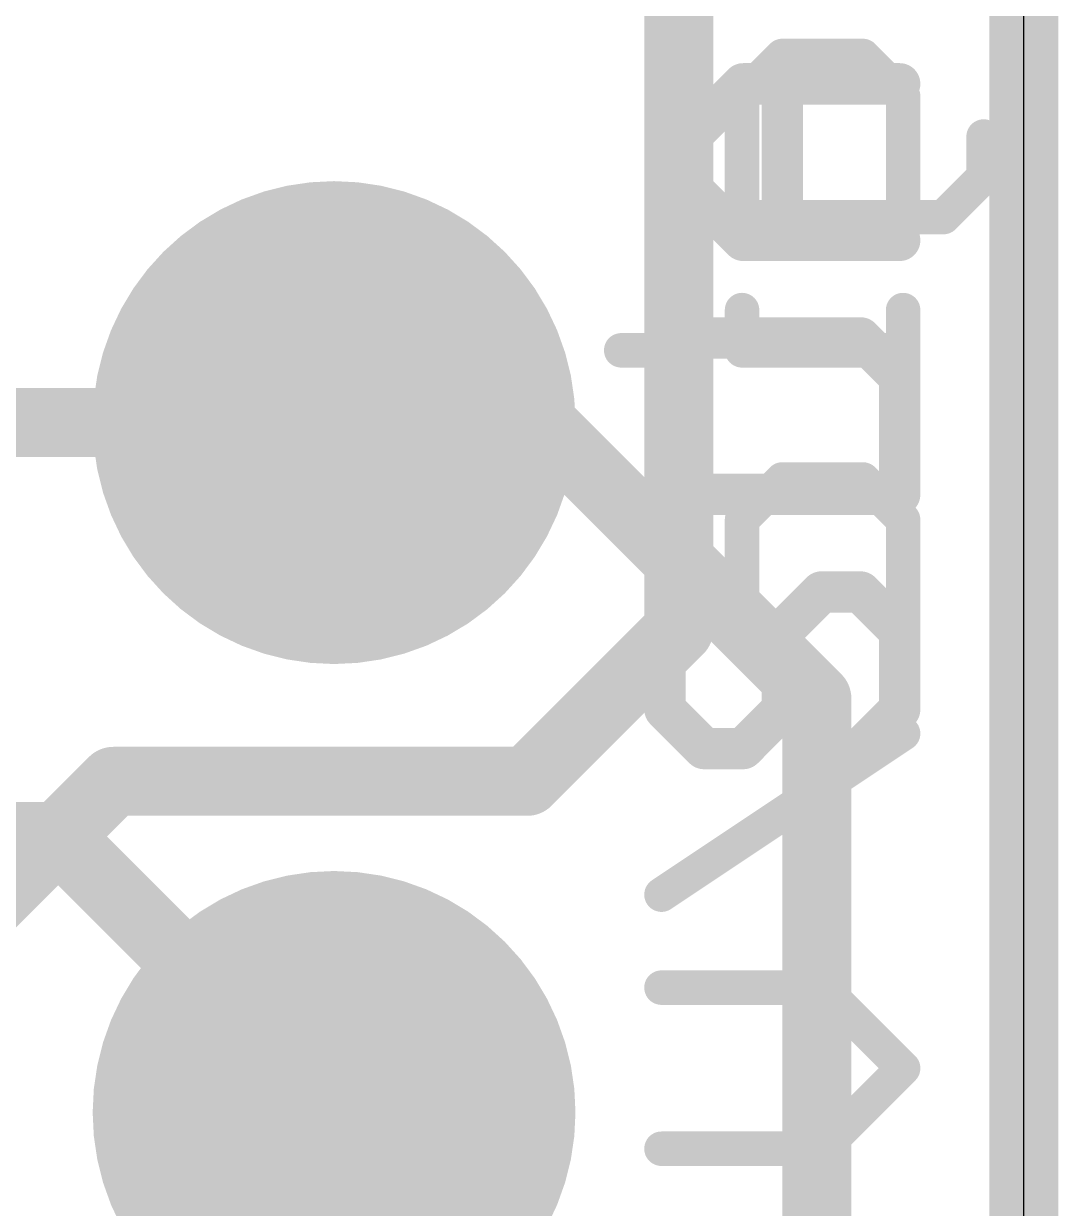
# Model space of a CAD drawing. Extents: x -0.1 to 17.9, y -0.1 to 25.5.
# Drawn here: x 14.097 to 17.907, y 13.617 to 17.979 of the extents above; entities that cross this region are included whole.
import ezdxf

# ---------------------------------------------------------------- set-up
doc = ezdxf.new("R2010")
doc.units = 0
for name, color, linetype in [('1', 12, 'CONTINUOUS'), ('16', 5, 'CONTINUOUS'), ('17', 110, 'CONTINUOUS'), ('20', 53, 'CONTINUOUS'), ('21', 40, 'CONTINUOUS'), ('22', 6, 'CONTINUOUS')]:
    doc.layers.add(name, color=color, linetype=linetype)

# ---------------------------------------------------------------- blocks, each defined once
blk = doc.blocks.new('ROUNDP')
at = {"const_width": 0.5}
blk.add_lwpolyline([(0, -0.25, 1), (0, 0.25, 1), (0, -0.25)], format="xyb", dxfattribs=at)

msp = doc.modelspace()

# ---------------------------------------------------------------- linework, layer by layer
at = {"layer": '1', "const_width": 0.254}
for points in [[(17.78, 25.4), (17.78, 0)], [(16.002, 16.51), (15.24, 16.51)], [(17.018, 15.494), (16.002, 16.51)], [(17.018, 5.842), (17.018, 15.494)], [(11.303, 14.986), (14.224, 14.986)], [(14.224, 14.986), (15.24, 13.97)]]:
    msp.add_lwpolyline(points, dxfattribs=at)
at = {"layer": '1', "const_width": 0.127}
for points in [[(15.24, 16.5735, 1), (15.24, 16.4465)], [(16.0469, 16.5549, 1), (15.9571, 16.4651)], [(16.002, 16.4465, 1), (16.002, 16.5735)], [(17.0815, 15.494, 1), (16.9545, 15.494)], [(16.9731, 15.4491, 1), (17.0629, 15.5389)], [(14.2689, 15.0309, 1), (14.1791, 14.9411)], [(14.224, 14.9225, 1), (14.224, 15.0495)], [(15.1951, 13.9251, 1), (15.2849, 14.0149)]]:
    msp.add_lwpolyline(points, format="xyb", dxfattribs=at)
at = {"layer": '16', "const_width": 0.254}
for points in [[(17.78, 25.4), (17.78, 0)], [(16.51, 15.748), (16.51, 18.161)], [(10.649, 16.51), (15.24, 16.51)], [(15.9512, 15.1892), (16.51, 15.748)], [(13.97, 14.732), (14.4272, 15.1892)], [(14.4272, 15.1892), (15.9512, 15.1892)], [(16.51, 12.7), (15.24, 13.97)]]:
    msp.add_lwpolyline(points, dxfattribs=at)
at = {"layer": '16', "const_width": 0.127}
for points in [[(15.24, 16.4465, 1), (15.24, 16.5735)], [(16.5549, 15.7031, 1), (16.4651, 15.7929)], [(16.4465, 15.748, 1), (16.5735, 15.748)], [(14.4272, 15.2527, 1), (14.4272, 15.1257)], [(14.4721, 15.1443, 1), (14.3823, 15.2341)], [(15.9512, 15.1257, 1), (15.9512, 15.2527)], [(15.9063, 15.2341, 1), (15.9961, 15.1443)], [(15.2849, 14.0149, 1), (15.1951, 13.9251)]]:
    msp.add_lwpolyline(points, format="xyb", dxfattribs=at)
at = {"layer": '20'}
msp.add_line((17.78, 2.54), (17.78, 22.86), dxfattribs=at)
at = {"layer": '21', "const_width": 0.1524}
for points in [[(16.4585, 17.4691), (16.7466, 17.7572)], [(16.7466, 17.7572), (17.3228, 17.7572)], [(16.8906, 17.181), (16.8906, 17.7572)], [(16.7466, 17.181), (16.4585, 17.4691)], [(17.3228, 17.181), (16.7466, 17.181)], [(16.6025, 16.8217), (16.4585, 16.6776)], [(17.1787, 16.8217), (16.6025, 16.8217)], [(17.3228, 16.6776), (17.1787, 16.8217)], [(16.4585, 16.6776), (16.4585, 16.2454)], [(17.3228, 16.2454), (17.3228, 16.6776)], [(16.4585, 16.2454), (17.3228, 16.2454)], [(16.6025, 15.8861), (16.4585, 15.7421)], [(16.8906, 15.7421), (17.0347, 15.8861)], [(17.0347, 15.8861), (17.1787, 15.8861)], [(17.1787, 15.8861), (17.3228, 15.7421)], [(16.4585, 15.7421), (16.4585, 15.454)], [(16.8906, 15.454), (16.8906, 15.7421)], [(17.3228, 15.7421), (17.3228, 15.454)], [(16.4585, 15.454), (16.6025, 15.3099)], [(16.7466, 15.3099), (16.8906, 15.454)], [(17.3228, 15.454), (17.1787, 15.3099)], [(16.6025, 15.3099), (16.7466, 15.3099)]]:
    msp.add_lwpolyline(points, dxfattribs=at)
at = {"layer": '21', "const_width": 0.0762}
for points in [[(16.7466, 17.7953, 1), (16.7466, 17.7191)], [(16.7735, 17.7302, 1), (16.7196, 17.7841)], [(16.9287, 17.7572, 1), (16.8525, 17.7572)], [(17.3228, 17.7191, 1), (17.3228, 17.7953)], [(16.4854, 17.496, 1), (16.4315, 17.4421)], [(16.4315, 17.496, 1), (16.4854, 17.4421)], [(16.7466, 17.2191, 1), (16.7466, 17.1429)], [(16.7196, 17.154, 1), (16.7735, 17.2079)], [(17.3228, 17.1429, 1), (17.3228, 17.2191)], [(16.8525, 17.181, 1), (16.9287, 17.181)], [(16.6025, 16.8598, 1), (16.6025, 16.7836)], [(16.6295, 16.7947, 1), (16.5756, 16.8486)], [(17.2057, 16.8486, 1), (17.1518, 16.7947)], [(17.1787, 16.7836, 1), (17.1787, 16.8598)], [(16.4966, 16.6776, 1), (16.4204, 16.6776)], [(17.3609, 16.6776, 1), (17.2847, 16.6776)], [(16.4315, 16.7046, 1), (16.4854, 16.6507)], [(17.2959, 16.6507, 1), (17.3497, 16.7046)], [(16.4585, 16.2835, 1), (16.4585, 16.2073)], [(17.3228, 16.2073, 1), (17.3228, 16.2835)], [(16.4204, 16.2454, 1), (16.4966, 16.2454)], [(17.2847, 16.2454, 1), (17.3609, 16.2454)], [(16.6295, 15.8592, 1), (16.5756, 15.9131)], [(17.0347, 15.9242, 1), (17.0347, 15.848)], [(17.0616, 15.8592, 1), (17.0077, 15.9131)], [(17.2057, 15.9131, 1), (17.1518, 15.8592)], [(17.1787, 15.848, 1), (17.1787, 15.9242)], [(16.4315, 15.769, 1), (16.4854, 15.7151)], [(16.4966, 15.7421, 1), (16.4204, 15.7421)], [(16.9287, 15.7421, 1), (16.8525, 15.7421)], [(16.8637, 15.769, 1), (16.9176, 15.7151)], [(17.3609, 15.7421, 1), (17.2847, 15.7421)], [(17.2959, 15.7151, 1), (17.3497, 15.769)], [(16.4854, 15.4809, 1), (16.4315, 15.427)], [(16.9176, 15.427, 1), (16.8637, 15.4809)], [(17.3497, 15.427, 1), (17.2959, 15.4809)], [(16.4204, 15.454, 1), (16.4966, 15.454)], [(16.8525, 15.454, 1), (16.9287, 15.454)], [(17.2847, 15.454, 1), (17.3609, 15.454)], [(16.6025, 15.348, 1), (16.6025, 15.2718)], [(16.5756, 15.283, 1), (16.6295, 15.3369)], [(16.7196, 15.3369, 1), (16.7735, 15.283)], [(16.7466, 15.2718, 1), (16.7466, 15.348)], [(17.1518, 15.3369, 1), (17.2057, 15.283)]]:
    msp.add_lwpolyline(points, format="xyb", dxfattribs=at)
at = {"layer": '22', "const_width": 0.127}
for points in [[(16.7423, 17.7115), (16.8906, 17.8598)], [(16.8906, 17.8598), (17.1872, 17.8598)], [(17.1872, 17.8598), (17.3355, 17.7115)], [(16.7423, 17.2666), (16.7423, 17.7115)], [(17.3355, 17.7115), (17.3355, 17.2666)], [(17.6321, 17.5632), (17.6321, 17.4149)], [(17.6321, 17.4149), (17.4838, 17.2666)], [(17.4838, 17.2666), (16.7423, 17.2666)], [(16.7423, 16.9243), (16.7423, 16.776)], [(17.3355, 16.9243), (17.3355, 16.6277)], [(16.2974, 16.776), (16.4457, 16.776)], [(16.7423, 16.776), (17.3355, 16.776)], [(16.7423, 16.1523), (16.8906, 16.3006)], [(16.8906, 16.3006), (17.1872, 16.3006)], [(17.1872, 16.3006), (17.3355, 16.1523)], [(16.7423, 15.7075), (16.7423, 16.1523)], [(17.3355, 16.1523), (17.3355, 15.7075)], [(17.3355, 15.3651), (16.4457, 14.7719)], [(16.4457, 14.4296), (17.0389, 14.4296)], [(17.0389, 14.4296), (17.3355, 14.133)], [(17.3355, 14.133), (17.0389, 13.8364)], [(17.0389, 13.8364), (16.4457, 13.8364)]]:
    msp.add_lwpolyline(points, dxfattribs=at)
at = {"layer": '22', "const_width": 0.0635}
for points in [[(16.8906, 17.8916, 1), (16.8906, 17.8281)], [(16.9131, 17.8374, 1), (16.8682, 17.8823)], [(17.2097, 17.8823, 1), (17.1648, 17.8374)], [(17.1872, 17.8281, 1), (17.1872, 17.8916)], [(16.7741, 17.7115, 1), (16.7106, 17.7115)], [(16.7199, 17.734, 1), (16.7648, 17.6891)], [(17.3672, 17.7115, 1), (17.3038, 17.7115)], [(17.313, 17.6891, 1), (17.358, 17.734)], [(17.6638, 17.5632, 1), (17.6003, 17.5632)], [(17.6003, 17.4149, 1), (17.6638, 17.4149)], [(17.6545, 17.3925, 1), (17.6096, 17.4374)], [(16.7423, 17.2984, 1), (16.7423, 17.2349)], [(17.4613, 17.2891, 1), (17.5062, 17.2442)], [(17.4838, 17.2349, 1), (17.4838, 17.2984)], [(16.7106, 17.2666, 1), (16.7741, 17.2666)], [(17.3038, 17.2666, 1), (17.3672, 17.2666)], [(16.7741, 16.9243, 1), (16.7106, 16.9243)], [(17.3672, 16.9243, 1), (17.3038, 16.9243)], [(16.2974, 16.8078, 1), (16.2974, 16.7443)], [(16.4457, 16.7443, 1), (16.4457, 16.8078)], [(16.7423, 16.8078, 1), (16.7423, 16.7443)], [(17.3355, 16.7443, 1), (17.3355, 16.8078)], [(16.7106, 16.776, 1), (16.7741, 16.776)], [(17.3038, 16.6277, 1), (17.3672, 16.6277)], [(16.8906, 16.3324, 1), (16.8906, 16.2689)], [(16.9131, 16.2782, 1), (16.8682, 16.3231)], [(17.2097, 16.3231, 1), (17.1648, 16.2782)], [(17.1872, 16.2689, 1), (17.1872, 16.3324)], [(16.7741, 16.1523, 1), (16.7106, 16.1523)], [(16.7199, 16.1748, 1), (16.7648, 16.1299)], [(17.3672, 16.1523, 1), (17.3038, 16.1523)], [(17.313, 16.1299, 1), (17.358, 16.1748)], [(16.7106, 15.7075, 1), (16.7741, 15.7075)], [(17.3038, 15.7075, 1), (17.3672, 15.7075)], [(17.3531, 15.3387, 1), (17.3179, 15.3915)], [(16.4281, 14.7983, 1), (16.4634, 14.7455)], [(16.4457, 14.4613, 1), (16.4457, 14.3978)], [(17.0614, 14.452, 1), (17.0165, 14.4071)], [(17.0389, 14.3978, 1), (17.0389, 14.4613)], [(17.358, 14.1105, 1), (17.313, 14.1555)], [(17.313, 14.1105, 1), (17.358, 14.1555)], [(16.4457, 13.8682, 1), (16.4457, 13.8047)], [(17.0165, 13.8589, 1), (17.0614, 13.814)], [(17.0389, 13.8047, 1), (17.0389, 13.8682)]]:
    msp.add_lwpolyline(points, format="xyb", dxfattribs=at)

# ---------------------------------------------------------------- block references
at = {"layer": '17', "xscale": 1.778, "yscale": 1.778, "rotation": 180}
for p in [(15.24, 16.51), (15.24, 16.51), (15.24, 13.97), (15.24, 13.97)]:
    msp.add_blockref('ROUNDP', p, dxfattribs=at)

doc.saveas('drawing.dxf')
